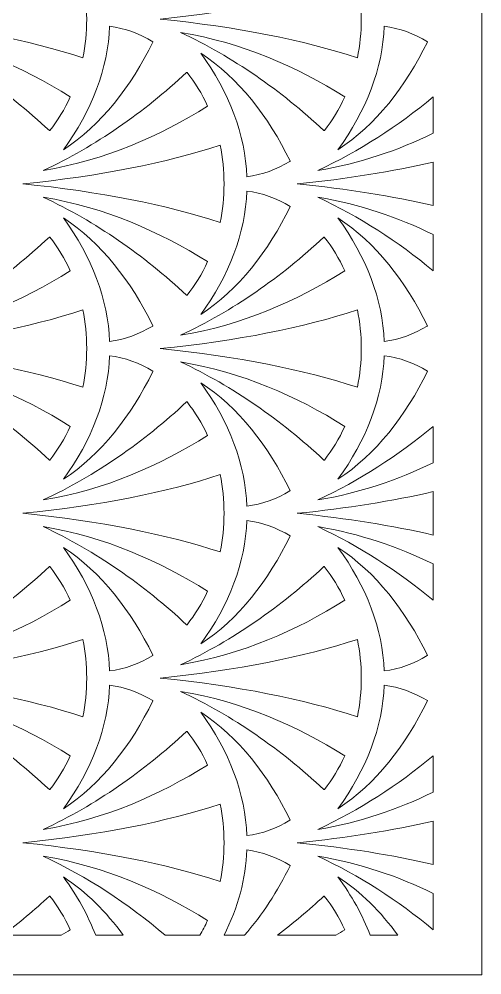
# Model space of a CAD drawing. Header units: centimetres. Extents: x -8.8 to 8, y -14.4 to 14.1.
# Drawn here: x 4.64 to 8.03, y -14.37 to -7.36 of the extents above; entities that cross this region are included whole.
import ezdxf

# ---------------------------------------------------------------- set-up
doc = ezdxf.new("R2010")
doc.units = ezdxf.units.CM
doc.header["$MEASUREMENT"] = 0
doc.layers.add('layer 1', color=7, linetype='Continuous')

msp = doc.modelspace()

# ---------------------------------------------------------------- linework, layer by layer
at = {"layer": 'layer 1', "color": 242, "lineweight": 9}
for points, knots in [([(0.76445, 14.10717), (0.76445, 14.10717), (8.02832, 14.10717), (8.02832, 14.10717), (8.02832, 14.10717), (8.02832, 14.10717), (8.02832, -14.36721), (8.02832, -14.36721), (8.02832, -14.36721), (8.02832, -14.36721), (0.76445, -14.36721), (0.76445, -14.36721), (0.76445, -14.36721), (0.76445, -14.36721), (0.76445, 14.10717), (0.76445, 14.10717)], [0, 0, 0, 0, 0.2, 0.2, 0.2, 0.2, 0.4, 0.4, 0.4, 0.4, 0.6, 0.6, 0.6, 0.6, 1, 1, 1, 1]), ([(5.10543, -7.07611), (5.12381, -7.16688), (5.13362, -7.26185), (5.13362, -7.35958), (5.13362, -7.35958), (5.13362, -7.4573), (5.12381, -7.55227), (5.10543, -7.64303), (5.10543, -7.64303), (4.71418, -7.51463), (4.22409, -7.41566), (3.65915, -7.35958), (3.65915, -7.35958), (3.65919, -7.35958), (3.65924, -7.35958), (3.65931, -7.35958), (3.65931, -7.35958), (3.65924, -7.35956), (3.65919, -7.35956), (3.65915, -7.35956), (3.65915, -7.35956), (4.22409, -7.3035), (4.71418, -7.20449), (5.10543, -7.07611)], [0, 0, 0, 0, 0.1428571, 0.1428571, 0.1428571, 0.1428571, 0.2857143, 0.2857143, 0.2857143, 0.2857143, 0.4285714, 0.4285714, 0.4285714, 0.4285714, 0.5714286, 0.5714286, 0.5714286, 0.5714286, 0.7142857, 0.7142857, 0.7142857, 0.7142857, 1, 1, 1, 1]), ([(7.11686, -7.07611), (7.13524, -7.16688), (7.14505, -7.26185), (7.14505, -7.35958), (7.14505, -7.35958), (7.14505, -7.4573), (7.13524, -7.55227), (7.11686, -7.64303), (7.11686, -7.64303), (6.72561, -7.51463), (6.23552, -7.41566), (5.67056, -7.35958), (5.67056, -7.35958), (5.67062, -7.35958), (5.67069, -7.35958), (5.67074, -7.35958), (5.67074, -7.35958), (5.67069, -7.35956), (5.67062, -7.35956), (5.67056, -7.35956), (5.67056, -7.35956), (6.23552, -7.3035), (6.72561, -7.20449), (7.11686, -7.07611)], [0, 0, 0, 0, 0.1428571, 0.1428571, 0.1428571, 0.1428571, 0.2857143, 0.2857143, 0.2857143, 0.2857143, 0.4285714, 0.4285714, 0.4285714, 0.4285714, 0.5714286, 0.5714286, 0.5714286, 0.5714286, 0.7142857, 0.7142857, 0.7142857, 0.7142857, 1, 1, 1, 1]), ([(5.30117, -7.41209), (5.41378, -7.42614), (5.52055, -7.4654), (5.61785, -7.52521), (5.61785, -7.52521), (5.61791, -7.52597), (5.61799, -7.52671), (5.61805, -7.52747), (5.61805, -7.52747), (5.4597, -7.85262), (5.23811, -8.13802), (4.96274, -8.31719), (4.96274, -8.31719), (5.17095, -8.03246), (5.29094, -7.71767), (5.30117, -7.41209)], [0, 0, 0, 0, 0.2, 0.2, 0.2, 0.2, 0.4, 0.4, 0.4, 0.4, 0.6, 0.6, 0.6, 0.6, 1, 1, 1, 1]), ([(7.3126, -7.41209), (7.42519, -7.42614), (7.53198, -7.4654), (7.6293, -7.52521), (7.6293, -7.52521), (7.62934, -7.52597), (7.62943, -7.52671), (7.62948, -7.52747), (7.62948, -7.52747), (7.47113, -7.85262), (7.24955, -8.13802), (6.97415, -8.31719), (6.97415, -8.31719), (7.1824, -8.03246), (7.30237, -7.71767), (7.3126, -7.41209)], [0, 0, 0, 0, 0.2, 0.2, 0.2, 0.2, 0.4, 0.4, 0.4, 0.4, 0.6, 0.6, 0.6, 0.6, 1, 1, 1, 1]), ([(5.01301, -7.92993), (4.97186, -8.02036), (4.92129, -8.10331), (4.86297, -8.17662), (4.86297, -8.17662), (4.86198, -8.17664), (4.86101, -8.17666), (4.86005, -8.17666), (4.86005, -8.17666), (4.54231, -7.88132), (4.19427, -7.63795), (3.80965, -7.4573), (3.80965, -7.4573), (4.26637, -7.53396), (4.65652, -7.70746), (5.01301, -7.92993)], [0, 0, 0, 0, 0.2, 0.2, 0.2, 0.2, 0.4, 0.4, 0.4, 0.4, 0.6, 0.6, 0.6, 0.6, 1, 1, 1, 1]), ([(7.02445, -7.92993), (6.98329, -8.02036), (6.93273, -8.10331), (6.87437, -8.17662), (6.87437, -8.17662), (6.87342, -8.17664), (6.87244, -8.17666), (6.87147, -8.17666), (6.87147, -8.17666), (6.55374, -7.88132), (6.2057, -7.63795), (5.82108, -7.4573), (5.82108, -7.4573), (6.2778, -7.53396), (6.66795, -7.70746), (7.02445, -7.92993)], [0, 0, 0, 0, 0.2, 0.2, 0.2, 0.2, 0.4, 0.4, 0.4, 0.4, 0.6, 0.6, 0.6, 0.6, 1, 1, 1, 1]), ([(5.96843, -7.60979), (6.17667, -7.89452), (6.29667, -8.20932), (6.30688, -8.5149), (6.30688, -8.5149), (6.41913, -8.5009), (6.52559, -8.46183), (6.62263, -8.40235), (6.62263, -8.40235), (6.623, -8.4014), (6.6234, -8.40046), (6.62378, -8.39951), (6.62378, -8.39951), (6.46541, -8.07434), (6.24385, -7.78897), (5.96843, -7.60979)], [0, 0, 0, 0, 0.2, 0.2, 0.2, 0.2, 0.4, 0.4, 0.4, 0.4, 0.6, 0.6, 0.6, 0.6, 1, 1, 1, 1]), ([(5.86858, -7.75024), (5.92696, -7.82361), (5.97757, -7.90657), (6.01872, -7.99704), (6.01872, -7.99704), (5.66223, -8.21953), (5.27208, -8.39301), (4.81536, -8.46968), (4.81536, -8.46968), (5.19998, -8.28902), (5.54802, -8.04565), (5.86575, -7.75032), (5.86575, -7.75032), (5.86671, -7.75028), (5.86764, -7.75028), (5.86858, -7.75024)], [0, 0, 0, 0, 0.2, 0.2, 0.2, 0.2, 0.4, 0.4, 0.4, 0.4, 0.6, 0.6, 0.6, 0.6, 1, 1, 1, 1]), ([(7.67237, -7.92983), (7.67237, -7.92983), (7.67237, -8.19599), (7.67237, -8.19599), (7.67237, -8.19599), (7.41417, -8.32165), (7.13572, -8.41782), (6.82679, -8.46968), (6.82679, -8.46968), (7.13043, -8.32705), (7.41124, -8.14532), (7.67237, -7.92983)], [0, 0, 0, 0, 0.25, 0.25, 0.25, 0.25, 0.5, 0.5, 0.5, 0.5, 1, 1, 1, 1]), ([(6.11115, -8.28395), (6.12953, -8.37474), (6.13935, -8.46968), (6.13935, -8.56743), (6.13935, -8.56743), (6.13935, -8.66513), (6.12953, -8.76009), (6.11115, -8.85088), (6.11115, -8.85088), (5.7199, -8.72249), (5.22981, -8.6235), (4.66485, -8.56743), (4.66485, -8.56743), (4.66491, -8.56743), (4.66497, -8.56743), (4.66503, -8.56743), (4.66503, -8.56743), (4.66497, -8.56741), (4.66491, -8.56741), (4.66485, -8.56741), (4.66485, -8.56741), (5.22981, -8.51132), (5.7199, -8.41234), (6.11115, -8.28395)], [0, 0, 0, 0, 0.1428571, 0.1428571, 0.1428571, 0.1428571, 0.2857143, 0.2857143, 0.2857143, 0.2857143, 0.4285714, 0.4285714, 0.4285714, 0.4285714, 0.5714286, 0.5714286, 0.5714286, 0.5714286, 0.7142857, 0.7142857, 0.7142857, 0.7142857, 1, 1, 1, 1]), ([(7.67237, -8.40829), (7.67237, -8.40829), (7.67237, -8.7265), (7.67237, -8.7265), (7.67237, -8.7265), (7.376, -8.65794), (7.04184, -8.6037), (6.67628, -8.56743), (6.67628, -8.56743), (6.67634, -8.56743), (6.6764, -8.56743), (6.67646, -8.56743), (6.67646, -8.56743), (6.6764, -8.56741), (6.67634, -8.56741), (6.67628, -8.56741), (6.67628, -8.56741), (7.04184, -8.53113), (7.376, -8.47685), (7.67237, -8.40829)], [0, 0, 0, 0, 0.1666667, 0.1666667, 0.1666667, 0.1666667, 0.3333333, 0.3333333, 0.3333333, 0.3333333, 0.5, 0.5, 0.5, 0.5, 0.6666667, 0.6666667, 0.6666667, 0.6666667, 1, 1, 1, 1]), ([(6.01872, -9.13779), (5.97759, -9.22822), (5.927, -9.31116), (5.86867, -9.38447), (5.86867, -9.38447), (5.8677, -9.38449), (5.86673, -9.3845), (5.86575, -9.3845), (5.86575, -9.3845), (5.54802, -9.08917), (5.19998, -8.8458), (4.81536, -8.66515), (4.81536, -8.66515), (5.27208, -8.74181), (5.66223, -8.91528), (6.01872, -9.13779)], [0, 0, 0, 0, 0.2, 0.2, 0.2, 0.2, 0.4, 0.4, 0.4, 0.4, 0.6, 0.6, 0.6, 0.6, 1, 1, 1, 1]), ([(6.30688, -8.61994), (6.41948, -8.63398), (6.52628, -8.67325), (6.62357, -8.73305), (6.62357, -8.73305), (6.62364, -8.73382), (6.62371, -8.73456), (6.62378, -8.73532), (6.62378, -8.73532), (6.46541, -9.06045), (6.24385, -9.34587), (5.96843, -9.52503), (5.96843, -9.52503), (6.17667, -9.24031), (6.29667, -8.92551), (6.30688, -8.61994)], [0, 0, 0, 0, 0.2, 0.2, 0.2, 0.2, 0.4, 0.4, 0.4, 0.4, 0.6, 0.6, 0.6, 0.6, 1, 1, 1, 1]), ([(7.67237, -8.93878), (7.67237, -8.93878), (7.67237, -9.20493), (7.67237, -9.20493), (7.67237, -9.20493), (7.41124, -8.98942), (7.13043, -8.80777), (6.82679, -8.66515), (6.82679, -8.66515), (7.13572, -8.717), (7.41417, -8.81312), (7.67237, -8.93878)], [0, 0, 0, 0, 0.25, 0.25, 0.25, 0.25, 0.5, 0.5, 0.5, 0.5, 1, 1, 1, 1]), ([(4.96274, -8.81764), (5.17095, -9.10236), (5.29094, -9.41717), (5.30117, -9.72274), (5.30117, -9.72274), (5.4134, -9.70874), (5.51988, -9.66968), (5.61692, -9.6102), (5.61692, -9.6102), (5.61731, -9.60924), (5.61769, -9.60829), (5.61805, -9.60736), (5.61805, -9.60736), (5.4597, -9.28219), (5.23811, -8.9968), (4.96274, -8.81764)], [0, 0, 0, 0, 0.2, 0.2, 0.2, 0.2, 0.4, 0.4, 0.4, 0.4, 0.6, 0.6, 0.6, 0.6, 1, 1, 1, 1]), ([(6.97415, -8.81764), (7.1824, -9.10236), (7.30237, -9.41717), (7.3126, -9.72274), (7.3126, -9.72274), (7.42484, -9.70874), (7.53131, -9.66968), (7.62835, -9.6102), (7.62835, -9.6102), (7.62872, -9.60924), (7.62912, -9.60829), (7.62948, -9.60736), (7.62948, -9.60736), (7.47113, -9.28219), (7.24955, -8.9968), (6.97415, -8.81764)], [0, 0, 0, 0, 0.2, 0.2, 0.2, 0.2, 0.4, 0.4, 0.4, 0.4, 0.6, 0.6, 0.6, 0.6, 1, 1, 1, 1]), ([(4.86286, -8.95809), (4.92125, -9.03146), (4.97184, -9.11441), (5.01301, -9.20488), (5.01301, -9.20488), (4.65652, -9.42736), (4.26637, -9.60086), (3.80965, -9.6775), (3.80965, -9.6775), (4.19427, -9.49687), (4.54231, -9.25349), (4.86005, -8.95817), (4.86005, -8.95817), (4.86099, -8.95813), (4.86193, -8.95813), (4.86286, -8.95809)], [0, 0, 0, 0, 0.2, 0.2, 0.2, 0.2, 0.4, 0.4, 0.4, 0.4, 0.6, 0.6, 0.6, 0.6, 1, 1, 1, 1]), ([(6.8743, -8.95809), (6.93268, -9.03146), (6.98328, -9.11441), (7.02445, -9.20488), (7.02445, -9.20488), (6.66795, -9.42736), (6.2778, -9.60086), (5.82108, -9.6775), (5.82108, -9.6775), (6.2057, -9.49687), (6.55374, -9.25349), (6.87147, -8.95817), (6.87147, -8.95817), (6.87243, -8.95813), (6.87336, -8.95813), (6.8743, -8.95809)], [0, 0, 0, 0, 0.2, 0.2, 0.2, 0.2, 0.4, 0.4, 0.4, 0.4, 0.6, 0.6, 0.6, 0.6, 1, 1, 1, 1]), ([(5.10543, -9.49179), (5.12381, -9.58259), (5.13362, -9.67752), (5.13362, -9.77525), (5.13362, -9.77525), (5.13362, -9.87298), (5.12381, -9.96794), (5.10543, -10.05873), (5.10543, -10.05873), (4.71418, -9.93031), (4.22409, -9.83133), (3.65915, -9.77527), (3.65915, -9.77527), (3.65919, -9.77525), (3.65924, -9.77525), (3.65931, -9.77525), (3.65931, -9.77525), (3.65924, -9.77525), (3.65919, -9.77525), (3.65915, -9.77525), (3.65915, -9.77525), (4.22409, -9.71917), (4.71418, -9.62018), (5.10543, -9.49179)], [0, 0, 0, 0, 0.1428571, 0.1428571, 0.1428571, 0.1428571, 0.2857143, 0.2857143, 0.2857143, 0.2857143, 0.4285714, 0.4285714, 0.4285714, 0.4285714, 0.5714286, 0.5714286, 0.5714286, 0.5714286, 0.7142857, 0.7142857, 0.7142857, 0.7142857, 1, 1, 1, 1]), ([(7.11686, -9.49179), (7.13524, -9.58259), (7.14505, -9.67752), (7.14505, -9.77525), (7.14505, -9.77525), (7.14505, -9.87298), (7.13524, -9.96794), (7.11686, -10.05873), (7.11686, -10.05873), (6.72561, -9.93031), (6.23552, -9.83133), (5.67056, -9.77527), (5.67056, -9.77527), (5.67062, -9.77525), (5.67069, -9.77525), (5.67074, -9.77525), (5.67074, -9.77525), (5.67069, -9.77525), (5.67062, -9.77525), (5.67056, -9.77525), (5.67056, -9.77525), (6.23552, -9.71917), (6.72561, -9.62018), (7.11686, -9.49179)], [0, 0, 0, 0, 0.1428571, 0.1428571, 0.1428571, 0.1428571, 0.2857143, 0.2857143, 0.2857143, 0.2857143, 0.4285714, 0.4285714, 0.4285714, 0.4285714, 0.5714286, 0.5714286, 0.5714286, 0.5714286, 0.7142857, 0.7142857, 0.7142857, 0.7142857, 1, 1, 1, 1]), ([(5.01301, -10.34564), (4.97186, -10.43605), (4.92129, -10.51899), (4.86297, -10.59231), (4.86297, -10.59231), (4.86198, -10.59233), (4.86101, -10.59233), (4.86005, -10.59235), (4.86005, -10.59235), (4.54231, -10.29701), (4.19427, -10.05363), (3.80965, -9.873), (3.80965, -9.873), (4.26637, -9.94966), (4.65652, -10.12314), (5.01301, -10.34564)], [0, 0, 0, 0, 0.2, 0.2, 0.2, 0.2, 0.4, 0.4, 0.4, 0.4, 0.6, 0.6, 0.6, 0.6, 1, 1, 1, 1]), ([(5.30117, -9.82777), (5.41378, -9.84181), (5.52055, -9.88107), (5.61785, -9.9409), (5.61785, -9.9409), (5.61791, -9.94167), (5.61799, -9.9424), (5.61805, -9.94316), (5.61805, -9.94316), (5.4597, -10.2683), (5.23811, -10.55371), (4.96274, -10.73288), (4.96274, -10.73288), (5.17095, -10.44816), (5.29094, -10.13334), (5.30117, -9.82777)], [0, 0, 0, 0, 0.2, 0.2, 0.2, 0.2, 0.4, 0.4, 0.4, 0.4, 0.6, 0.6, 0.6, 0.6, 1, 1, 1, 1]), ([(7.02445, -10.34564), (6.98329, -10.43605), (6.93273, -10.51899), (6.87437, -10.59231), (6.87437, -10.59231), (6.87342, -10.59233), (6.87244, -10.59233), (6.87147, -10.59235), (6.87147, -10.59235), (6.55374, -10.29701), (6.2057, -10.05363), (5.82108, -9.873), (5.82108, -9.873), (6.2778, -9.94966), (6.66795, -10.12314), (7.02445, -10.34564)], [0, 0, 0, 0, 0.2, 0.2, 0.2, 0.2, 0.4, 0.4, 0.4, 0.4, 0.6, 0.6, 0.6, 0.6, 1, 1, 1, 1]), ([(7.3126, -9.82777), (7.42519, -9.84181), (7.53198, -9.88107), (7.6293, -9.9409), (7.6293, -9.9409), (7.62934, -9.94167), (7.62943, -9.9424), (7.62948, -9.94316), (7.62948, -9.94316), (7.47113, -10.2683), (7.24955, -10.55371), (6.97415, -10.73288), (6.97415, -10.73288), (7.1824, -10.44816), (7.30237, -10.13334), (7.3126, -9.82777)], [0, 0, 0, 0, 0.2, 0.2, 0.2, 0.2, 0.4, 0.4, 0.4, 0.4, 0.6, 0.6, 0.6, 0.6, 1, 1, 1, 1]), ([(5.96843, -10.02547), (6.17667, -10.31021), (6.29667, -10.62501), (6.30688, -10.93058), (6.30688, -10.93058), (6.41913, -10.91657), (6.52559, -10.87752), (6.62263, -10.81803), (6.62263, -10.81803), (6.623, -10.81709), (6.6234, -10.81614), (6.62378, -10.8152), (6.62378, -10.8152), (6.46541, -10.49005), (6.24385, -10.20465), (5.96843, -10.02547)], [0, 0, 0, 0, 0.2, 0.2, 0.2, 0.2, 0.4, 0.4, 0.4, 0.4, 0.6, 0.6, 0.6, 0.6, 1, 1, 1, 1]), ([(5.86858, -10.16594), (5.92696, -10.23928), (5.97757, -10.32226), (6.01872, -10.41273), (6.01872, -10.41273), (5.66223, -10.6352), (5.27208, -10.8087), (4.81536, -10.88535), (4.81536, -10.88535), (5.19998, -10.70472), (5.54802, -10.46135), (5.86575, -10.16601), (5.86575, -10.16601), (5.86671, -10.16598), (5.86764, -10.16596), (5.86858, -10.16594)], [0, 0, 0, 0, 0.2, 0.2, 0.2, 0.2, 0.4, 0.4, 0.4, 0.4, 0.6, 0.6, 0.6, 0.6, 1, 1, 1, 1]), ([(7.67237, -10.3455), (7.67237, -10.3455), (7.67237, -10.61167), (7.67237, -10.61167), (7.67237, -10.61167), (7.41417, -10.73733), (7.13572, -10.8335), (6.82679, -10.88535), (6.82679, -10.88535), (7.13043, -10.74275), (7.41124, -10.56101), (7.67237, -10.3455)], [0, 0, 0, 0, 0.25, 0.25, 0.25, 0.25, 0.5, 0.5, 0.5, 0.5, 1, 1, 1, 1]), ([(6.11115, -10.69962), (6.12953, -10.7904), (6.13935, -10.88537), (6.13935, -10.9831), (6.13935, -10.9831), (6.13935, -11.08082), (6.12953, -11.17579), (6.11115, -11.26657), (6.11115, -11.26657), (5.7199, -11.13816), (5.22981, -11.03918), (4.66485, -10.9831), (4.66485, -10.9831), (4.66491, -10.9831), (4.66497, -10.9831), (4.66503, -10.9831), (4.66503, -10.9831), (4.66497, -10.9831), (4.66491, -10.9831), (4.66485, -10.9831), (4.66485, -10.9831), (5.22981, -10.92702), (5.7199, -10.82803), (6.11115, -10.69962)], [0, 0, 0, 0, 0.1428571, 0.1428571, 0.1428571, 0.1428571, 0.2857143, 0.2857143, 0.2857143, 0.2857143, 0.4285714, 0.4285714, 0.4285714, 0.4285714, 0.5714286, 0.5714286, 0.5714286, 0.5714286, 0.7142857, 0.7142857, 0.7142857, 0.7142857, 1, 1, 1, 1]), ([(7.67237, -10.82397), (7.67237, -10.82397), (7.67237, -11.14219), (7.67237, -11.14219), (7.67237, -11.14219), (7.376, -11.07364), (7.04184, -11.01939), (6.67628, -10.9831), (6.67628, -10.9831), (6.67634, -10.9831), (6.6764, -10.9831), (6.67646, -10.9831), (6.67646, -10.9831), (6.6764, -10.9831), (6.67634, -10.9831), (6.67628, -10.9831), (6.67628, -10.9831), (7.04184, -10.94682), (7.376, -10.89254), (7.67237, -10.82397)], [0, 0, 0, 0, 0.1666667, 0.1666667, 0.1666667, 0.1666667, 0.3333333, 0.3333333, 0.3333333, 0.3333333, 0.5, 0.5, 0.5, 0.5, 0.6666667, 0.6666667, 0.6666667, 0.6666667, 1, 1, 1, 1]), ([(6.30688, -11.03561), (6.41948, -11.04966), (6.52628, -11.08892), (6.62357, -11.14873), (6.62357, -11.14873), (6.62364, -11.14949), (6.62371, -11.15025), (6.62378, -11.15101), (6.62378, -11.15101), (6.46541, -11.47615), (6.24385, -11.76156), (5.96843, -11.94073), (5.96843, -11.94073), (6.17667, -11.656), (6.29667, -11.34118), (6.30688, -11.03561)], [0, 0, 0, 0, 0.2, 0.2, 0.2, 0.2, 0.4, 0.4, 0.4, 0.4, 0.6, 0.6, 0.6, 0.6, 1, 1, 1, 1]), ([(6.01872, -11.55348), (5.97759, -11.64389), (5.927, -11.72683), (5.86867, -11.80016), (5.86867, -11.80016), (5.8677, -11.80018), (5.86673, -11.80018), (5.86575, -11.80018), (5.86575, -11.80018), (5.54802, -11.50485), (5.19998, -11.26148), (4.81536, -11.08084), (4.81536, -11.08084), (5.27208, -11.15751), (5.66223, -11.33099), (6.01872, -11.55348)], [0, 0, 0, 0, 0.2, 0.2, 0.2, 0.2, 0.4, 0.4, 0.4, 0.4, 0.6, 0.6, 0.6, 0.6, 1, 1, 1, 1]), ([(7.67237, -11.35448), (7.67237, -11.35448), (7.67237, -11.62063), (7.67237, -11.62063), (7.67237, -11.62063), (7.41124, -11.40512), (7.13043, -11.22345), (6.82679, -11.08084), (6.82679, -11.08084), (7.13572, -11.13269), (7.41417, -11.22882), (7.67237, -11.35448)], [0, 0, 0, 0, 0.25, 0.25, 0.25, 0.25, 0.5, 0.5, 0.5, 0.5, 1, 1, 1, 1]), ([(4.96274, -11.23331), (5.17095, -11.51804), (5.29094, -11.83285), (5.30117, -12.13842), (5.30117, -12.13842), (5.4134, -12.12443), (5.51988, -12.08537), (5.61692, -12.02587), (5.61692, -12.02587), (5.61731, -12.02494), (5.61769, -12.02398), (5.61805, -12.02303), (5.61805, -12.02303), (5.4597, -11.69789), (5.23811, -11.41248), (4.96274, -11.23331)], [0, 0, 0, 0, 0.2, 0.2, 0.2, 0.2, 0.4, 0.4, 0.4, 0.4, 0.6, 0.6, 0.6, 0.6, 1, 1, 1, 1]), ([(6.97415, -11.23331), (7.1824, -11.51804), (7.30237, -11.83285), (7.3126, -12.13842), (7.3126, -12.13842), (7.42484, -12.12443), (7.53131, -12.08537), (7.62835, -12.02587), (7.62835, -12.02587), (7.62872, -12.02494), (7.62912, -12.02398), (7.62948, -12.02303), (7.62948, -12.02303), (7.47113, -11.69789), (7.24955, -11.41248), (6.97415, -11.23331)], [0, 0, 0, 0, 0.2, 0.2, 0.2, 0.2, 0.4, 0.4, 0.4, 0.4, 0.6, 0.6, 0.6, 0.6, 1, 1, 1, 1]), ([(4.86286, -11.37379), (4.92125, -11.44713), (4.97184, -11.53011), (5.01301, -11.62055), (5.01301, -11.62055), (4.65652, -11.84306), (4.26637, -12.01653), (3.80965, -12.0932), (3.80965, -12.0932), (4.19427, -11.91256), (4.54231, -11.6692), (4.86005, -11.37384), (4.86005, -11.37384), (4.86099, -11.37382), (4.86193, -11.3738), (4.86286, -11.37379)], [0, 0, 0, 0, 0.2, 0.2, 0.2, 0.2, 0.4, 0.4, 0.4, 0.4, 0.6, 0.6, 0.6, 0.6, 1, 1, 1, 1]), ([(6.8743, -11.37379), (6.93268, -11.44713), (6.98328, -11.53011), (7.02445, -11.62055), (7.02445, -11.62055), (6.66795, -11.84306), (6.2778, -12.01653), (5.82108, -12.0932), (5.82108, -12.0932), (6.2057, -11.91256), (6.55374, -11.6692), (6.87147, -11.37384), (6.87147, -11.37384), (6.87243, -11.37382), (6.87336, -11.3738), (6.8743, -11.37379)], [0, 0, 0, 0, 0.2, 0.2, 0.2, 0.2, 0.4, 0.4, 0.4, 0.4, 0.6, 0.6, 0.6, 0.6, 1, 1, 1, 1]), ([(5.10543, -11.90747), (5.12381, -11.99825), (5.13362, -12.09322), (5.13362, -12.19094), (5.13362, -12.19094), (5.13362, -12.28867), (5.12381, -12.38362), (5.10543, -12.47442), (5.10543, -12.47442), (4.71418, -12.34601), (4.22409, -12.24702), (3.65915, -12.19094), (3.65915, -12.19094), (3.65919, -12.19094), (3.65924, -12.19094), (3.65931, -12.19094), (3.65931, -12.19094), (3.65924, -12.19094), (3.65919, -12.19094), (3.65915, -12.19094), (3.65915, -12.19094), (4.22409, -12.13486), (4.71418, -12.03589), (5.10543, -11.90747)], [0, 0, 0, 0, 0.1428571, 0.1428571, 0.1428571, 0.1428571, 0.2857143, 0.2857143, 0.2857143, 0.2857143, 0.4285714, 0.4285714, 0.4285714, 0.4285714, 0.5714286, 0.5714286, 0.5714286, 0.5714286, 0.7142857, 0.7142857, 0.7142857, 0.7142857, 1, 1, 1, 1]), ([(7.11686, -11.90747), (7.13524, -11.99825), (7.14505, -12.09322), (7.14505, -12.19094), (7.14505, -12.19094), (7.14505, -12.28867), (7.13524, -12.38362), (7.11686, -12.47442), (7.11686, -12.47442), (6.72561, -12.34601), (6.23552, -12.24702), (5.67056, -12.19094), (5.67056, -12.19094), (5.67062, -12.19094), (5.67069, -12.19094), (5.67074, -12.19094), (5.67074, -12.19094), (5.67069, -12.19094), (5.67062, -12.19094), (5.67056, -12.19094), (5.67056, -12.19094), (6.23552, -12.13486), (6.72561, -12.03589), (7.11686, -11.90747)], [0, 0, 0, 0, 0.1428571, 0.1428571, 0.1428571, 0.1428571, 0.2857143, 0.2857143, 0.2857143, 0.2857143, 0.4285714, 0.4285714, 0.4285714, 0.4285714, 0.5714286, 0.5714286, 0.5714286, 0.5714286, 0.7142857, 0.7142857, 0.7142857, 0.7142857, 1, 1, 1, 1]), ([(5.30117, -12.24346), (5.41378, -12.2575), (5.52055, -12.29677), (5.61785, -12.35657), (5.61785, -12.35657), (5.61791, -12.35734), (5.61799, -12.35808), (5.61805, -12.35884), (5.61805, -12.35884), (5.4597, -12.684), (5.23811, -12.96939), (4.96274, -13.14857), (4.96274, -13.14857), (5.17095, -12.86383), (5.29094, -12.54903), (5.30117, -12.24346)], [0, 0, 0, 0, 0.2, 0.2, 0.2, 0.2, 0.4, 0.4, 0.4, 0.4, 0.6, 0.6, 0.6, 0.6, 1, 1, 1, 1]), ([(7.3126, -12.24346), (7.42519, -12.2575), (7.53198, -12.29677), (7.6293, -12.35657), (7.6293, -12.35657), (7.62934, -12.35734), (7.62943, -12.35808), (7.62948, -12.35884), (7.62948, -12.35884), (7.47113, -12.684), (7.24955, -12.96939), (6.97415, -13.14857), (6.97415, -13.14857), (7.1824, -12.86383), (7.30237, -12.54903), (7.3126, -12.24346)], [0, 0, 0, 0, 0.2, 0.2, 0.2, 0.2, 0.4, 0.4, 0.4, 0.4, 0.6, 0.6, 0.6, 0.6, 1, 1, 1, 1]), ([(5.01301, -12.76131), (4.97186, -12.85174), (4.92129, -12.93468), (4.86297, -13.00801), (4.86297, -13.00801), (4.86198, -13.00801), (4.86101, -13.00802), (4.86005, -13.00802), (4.86005, -13.00802), (4.54231, -12.7127), (4.19427, -12.46932), (3.80965, -12.28869), (3.80965, -12.28869), (4.26637, -12.36533), (4.65652, -12.53883), (5.01301, -12.76131)], [0, 0, 0, 0, 0.2, 0.2, 0.2, 0.2, 0.4, 0.4, 0.4, 0.4, 0.6, 0.6, 0.6, 0.6, 1, 1, 1, 1]), ([(7.02445, -12.76131), (6.98329, -12.85174), (6.93273, -12.93468), (6.87437, -13.00801), (6.87437, -13.00801), (6.87342, -13.00801), (6.87244, -13.00802), (6.87147, -13.00802), (6.87147, -13.00802), (6.55374, -12.7127), (6.2057, -12.46932), (5.82108, -12.28869), (5.82108, -12.28869), (6.2778, -12.36533), (6.66795, -12.53883), (7.02445, -12.76131)], [0, 0, 0, 0, 0.2, 0.2, 0.2, 0.2, 0.4, 0.4, 0.4, 0.4, 0.6, 0.6, 0.6, 0.6, 1, 1, 1, 1]), ([(5.96843, -12.44116), (6.17667, -12.72588), (6.29667, -13.0407), (6.30688, -13.34627), (6.30688, -13.34627), (6.41913, -13.33227), (6.52559, -13.29322), (6.62263, -13.23372), (6.62263, -13.23372), (6.623, -13.23277), (6.6234, -13.23183), (6.62378, -13.23088), (6.62378, -13.23088), (6.46541, -12.90574), (6.24385, -12.62032), (5.96843, -12.44116)], [0, 0, 0, 0, 0.2, 0.2, 0.2, 0.2, 0.4, 0.4, 0.4, 0.4, 0.6, 0.6, 0.6, 0.6, 1, 1, 1, 1]), ([(5.86858, -12.58163), (5.92696, -12.65498), (5.97757, -12.73795), (6.01872, -12.82841), (6.01872, -12.82841), (5.66223, -13.05091), (5.27208, -13.22438), (4.81536, -13.30104), (4.81536, -13.30104), (5.19998, -13.12039), (5.54802, -12.87702), (5.86575, -12.58169), (5.86575, -12.58169), (5.86671, -12.58167), (5.86764, -12.58165), (5.86858, -12.58163)], [0, 0, 0, 0, 0.2, 0.2, 0.2, 0.2, 0.4, 0.4, 0.4, 0.4, 0.6, 0.6, 0.6, 0.6, 1, 1, 1, 1]), ([(7.67237, -12.7612), (7.67237, -12.7612), (7.67237, -13.02736), (7.67237, -13.02736), (7.67237, -13.02736), (7.41417, -13.15302), (7.13572, -13.24919), (6.82679, -13.30104), (6.82679, -13.30104), (7.13043, -13.15842), (7.41124, -12.97671), (7.67237, -12.7612)], [0, 0, 0, 0, 0.25, 0.25, 0.25, 0.25, 0.5, 0.5, 0.5, 0.5, 1, 1, 1, 1]), ([(6.11115, -13.11531), (6.12953, -13.2061), (6.13935, -13.30106), (6.13935, -13.39878), (6.13935, -13.39878), (6.13935, -13.49652), (6.12953, -13.59148), (6.11115, -13.68225), (6.11115, -13.68225), (5.7199, -13.55385), (5.22981, -13.45487), (4.66485, -13.39878), (4.66485, -13.39878), (4.66491, -13.39878), (4.66497, -13.39878), (4.66503, -13.39878), (4.66503, -13.39878), (4.66497, -13.39878), (4.66491, -13.39878), (4.66485, -13.39876), (4.66485, -13.39876), (5.22981, -13.34271), (5.7199, -13.24373), (6.11115, -13.11531)], [0, 0, 0, 0, 0.1428571, 0.1428571, 0.1428571, 0.1428571, 0.2857143, 0.2857143, 0.2857143, 0.2857143, 0.4285714, 0.4285714, 0.4285714, 0.4285714, 0.5714286, 0.5714286, 0.5714286, 0.5714286, 0.7142857, 0.7142857, 0.7142857, 0.7142857, 1, 1, 1, 1]), ([(7.67237, -13.23966), (7.67237, -13.23966), (7.67237, -13.55788), (7.67237, -13.55788), (7.67237, -13.55788), (7.376, -13.48931), (7.04184, -13.43507), (6.67628, -13.39878), (6.67628, -13.39878), (6.67634, -13.39878), (6.6764, -13.39878), (6.67646, -13.39878), (6.67646, -13.39878), (6.6764, -13.39878), (6.67634, -13.39878), (6.67628, -13.39876), (6.67628, -13.39876), (7.04184, -13.36249), (7.376, -13.30822), (7.67237, -13.23966)], [0, 0, 0, 0, 0.1666667, 0.1666667, 0.1666667, 0.1666667, 0.3333333, 0.3333333, 0.3333333, 0.3333333, 0.5, 0.5, 0.5, 0.5, 0.6666667, 0.6666667, 0.6666667, 0.6666667, 1, 1, 1, 1]), ([(6.28862, -14.07664), (6.28862, -14.07664), (6.13971, -14.07664), (6.13971, -14.07664), (6.13971, -14.07664), (6.24189, -13.8722), (6.29992, -13.65962), (6.30688, -13.4513), (6.30688, -13.4513), (6.41948, -13.46535), (6.52628, -13.50461), (6.62357, -13.56442), (6.62357, -13.56442), (6.62364, -13.56518), (6.62371, -13.56592), (6.62378, -13.56668), (6.62378, -13.56668), (6.53248, -13.75415), (6.42014, -13.92835), (6.28862, -14.07664)], [0, 0, 0, 0, 0.1666667, 0.1666667, 0.1666667, 0.1666667, 0.3333333, 0.3333333, 0.3333333, 0.3333333, 0.5, 0.5, 0.5, 0.5, 0.6666667, 0.6666667, 0.6666667, 0.6666667, 1, 1, 1, 1]), ([(5.96333, -14.07664), (5.96333, -14.07664), (5.70911, -14.07664), (5.70911, -14.07664), (5.70911, -14.07664), (5.43443, -13.84342), (5.13776, -13.64795), (4.81536, -13.49653), (4.81536, -13.49653), (5.27208, -13.57318), (5.66223, -13.74668), (6.01872, -13.96916), (6.01872, -13.96916), (6.00183, -14.00631), (5.9833, -14.04217), (5.96333, -14.07664)], [0, 0, 0, 0, 0.2, 0.2, 0.2, 0.2, 0.4, 0.4, 0.4, 0.4, 0.6, 0.6, 0.6, 0.6, 1, 1, 1, 1]), ([(7.67237, -13.77015), (7.67237, -13.77015), (7.67237, -14.03631), (7.67237, -14.03631), (7.67237, -14.03631), (7.41124, -13.82082), (7.13043, -13.63914), (6.82679, -13.49653), (6.82679, -13.49653), (7.13572, -13.54838), (7.41417, -13.64451), (7.67237, -13.77015)], [0, 0, 0, 0, 0.25, 0.25, 0.25, 0.25, 0.5, 0.5, 0.5, 0.5, 1, 1, 1, 1]), ([(5.40174, -14.07664), (5.40174, -14.07664), (5.19963, -14.07664), (5.19963, -14.07664), (5.19963, -14.07664), (5.14269, -13.93005), (5.06295, -13.78605), (4.96274, -13.649), (4.96274, -13.649), (5.12951, -13.75751), (5.27652, -13.90497), (5.40174, -14.07664)], [0, 0, 0, 0, 0.25, 0.25, 0.25, 0.25, 0.5, 0.5, 0.5, 0.5, 1, 1, 1, 1]), ([(7.41318, -14.07664), (7.41318, -14.07664), (7.21107, -14.07664), (7.21107, -14.07664), (7.21107, -14.07664), (7.15413, -13.93005), (7.07438, -13.78605), (6.97415, -13.649), (6.97415, -13.649), (7.14094, -13.75751), (7.28796, -13.90497), (7.41318, -14.07664)], [0, 0, 0, 0, 0.25, 0.25, 0.25, 0.25, 0.5, 0.5, 0.5, 0.5, 1, 1, 1, 1]), ([(4.94697, -14.07664), (4.94697, -14.07664), (4.51948, -14.07664), (4.51948, -14.07664), (4.51948, -14.07664), (4.63678, -13.98743), (4.75024, -13.89159), (4.86005, -13.78953), (4.86005, -13.78953), (4.86099, -13.78952), (4.86193, -13.7895), (4.86286, -13.78946), (4.86286, -13.78946), (4.92125, -13.86282), (4.97184, -13.94578), (5.01301, -14.03626), (5.01301, -14.03626), (4.99113, -14.04992), (4.96911, -14.06336), (4.94697, -14.07664)], [0, 0, 0, 0, 0.1666667, 0.1666667, 0.1666667, 0.1666667, 0.3333333, 0.3333333, 0.3333333, 0.3333333, 0.5, 0.5, 0.5, 0.5, 0.6666667, 0.6666667, 0.6666667, 0.6666667, 1, 1, 1, 1]), ([(6.95841, -14.07664), (6.95841, -14.07664), (6.53091, -14.07664), (6.53091, -14.07664), (6.53091, -14.07664), (6.64821, -13.98743), (6.76166, -13.89159), (6.87147, -13.78953), (6.87147, -13.78953), (6.87243, -13.78952), (6.87336, -13.7895), (6.8743, -13.78946), (6.8743, -13.78946), (6.93268, -13.86282), (6.98328, -13.94578), (7.02445, -14.03626), (7.02445, -14.03626), (7.00257, -14.04992), (6.98055, -14.06336), (6.95841, -14.07664)], [0, 0, 0, 0, 0.1666667, 0.1666667, 0.1666667, 0.1666667, 0.3333333, 0.3333333, 0.3333333, 0.3333333, 0.5, 0.5, 0.5, 0.5, 0.6666667, 0.6666667, 0.6666667, 0.6666667, 1, 1, 1, 1])]:
    msp.add_open_spline(points, degree=3, knots=knots, dxfattribs=at)

doc.saveas('drawing.dxf')
